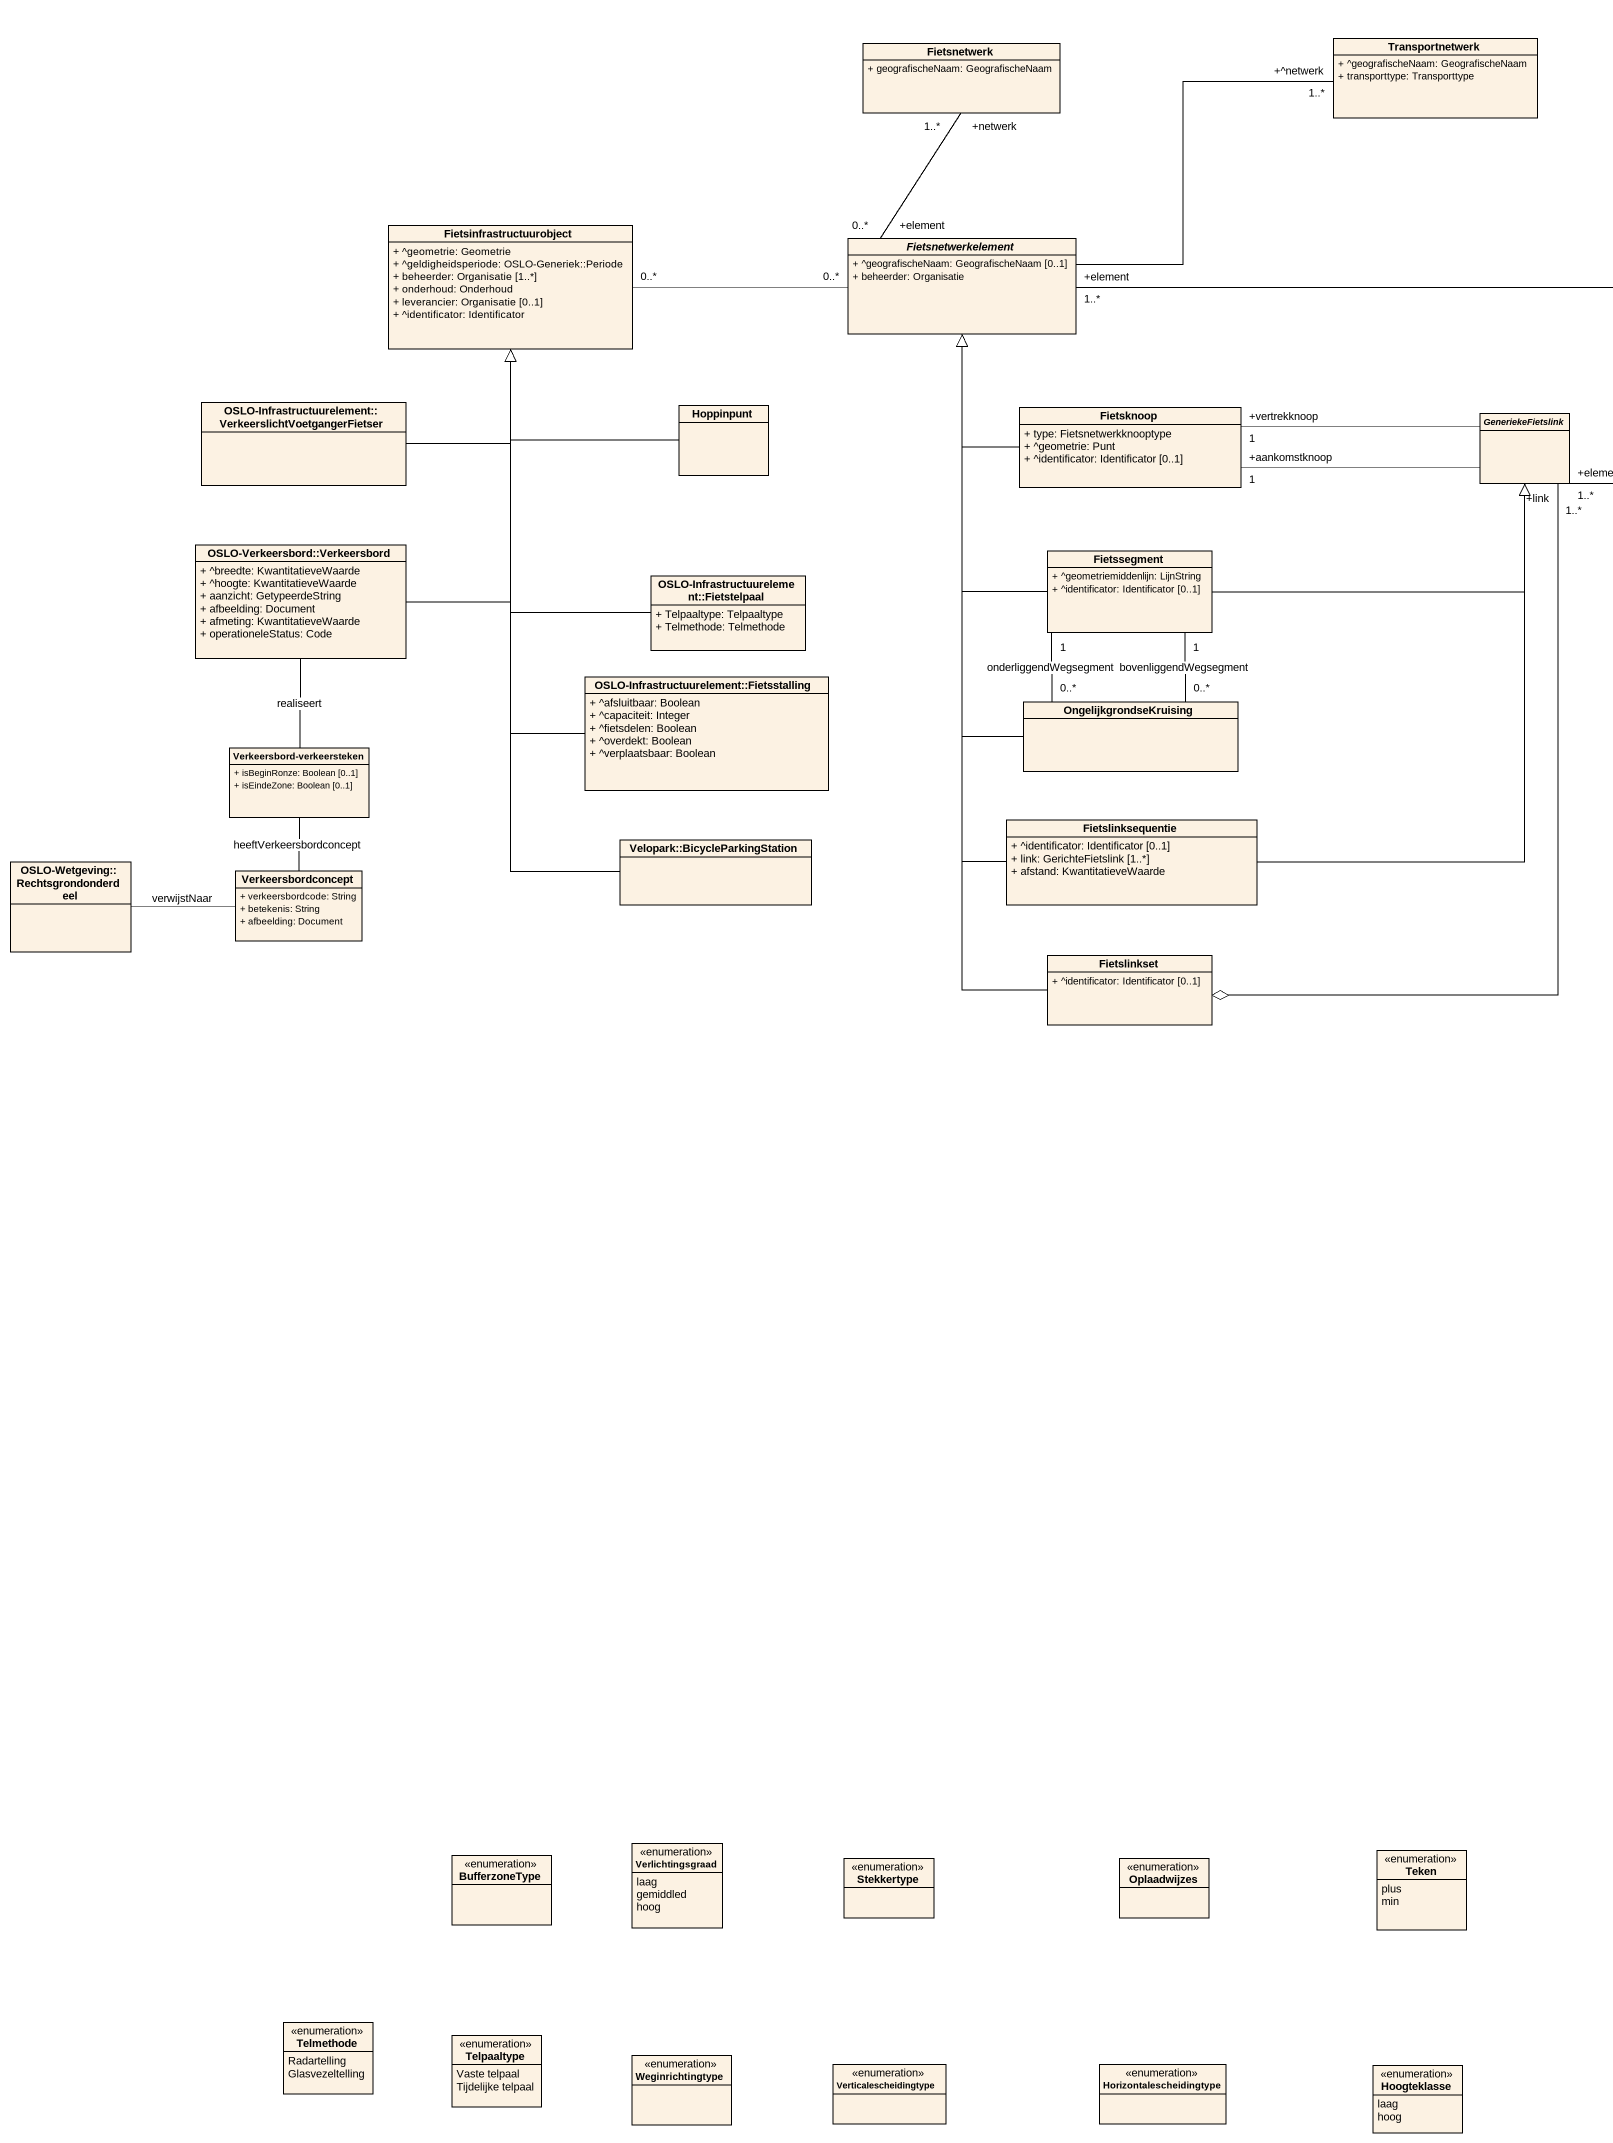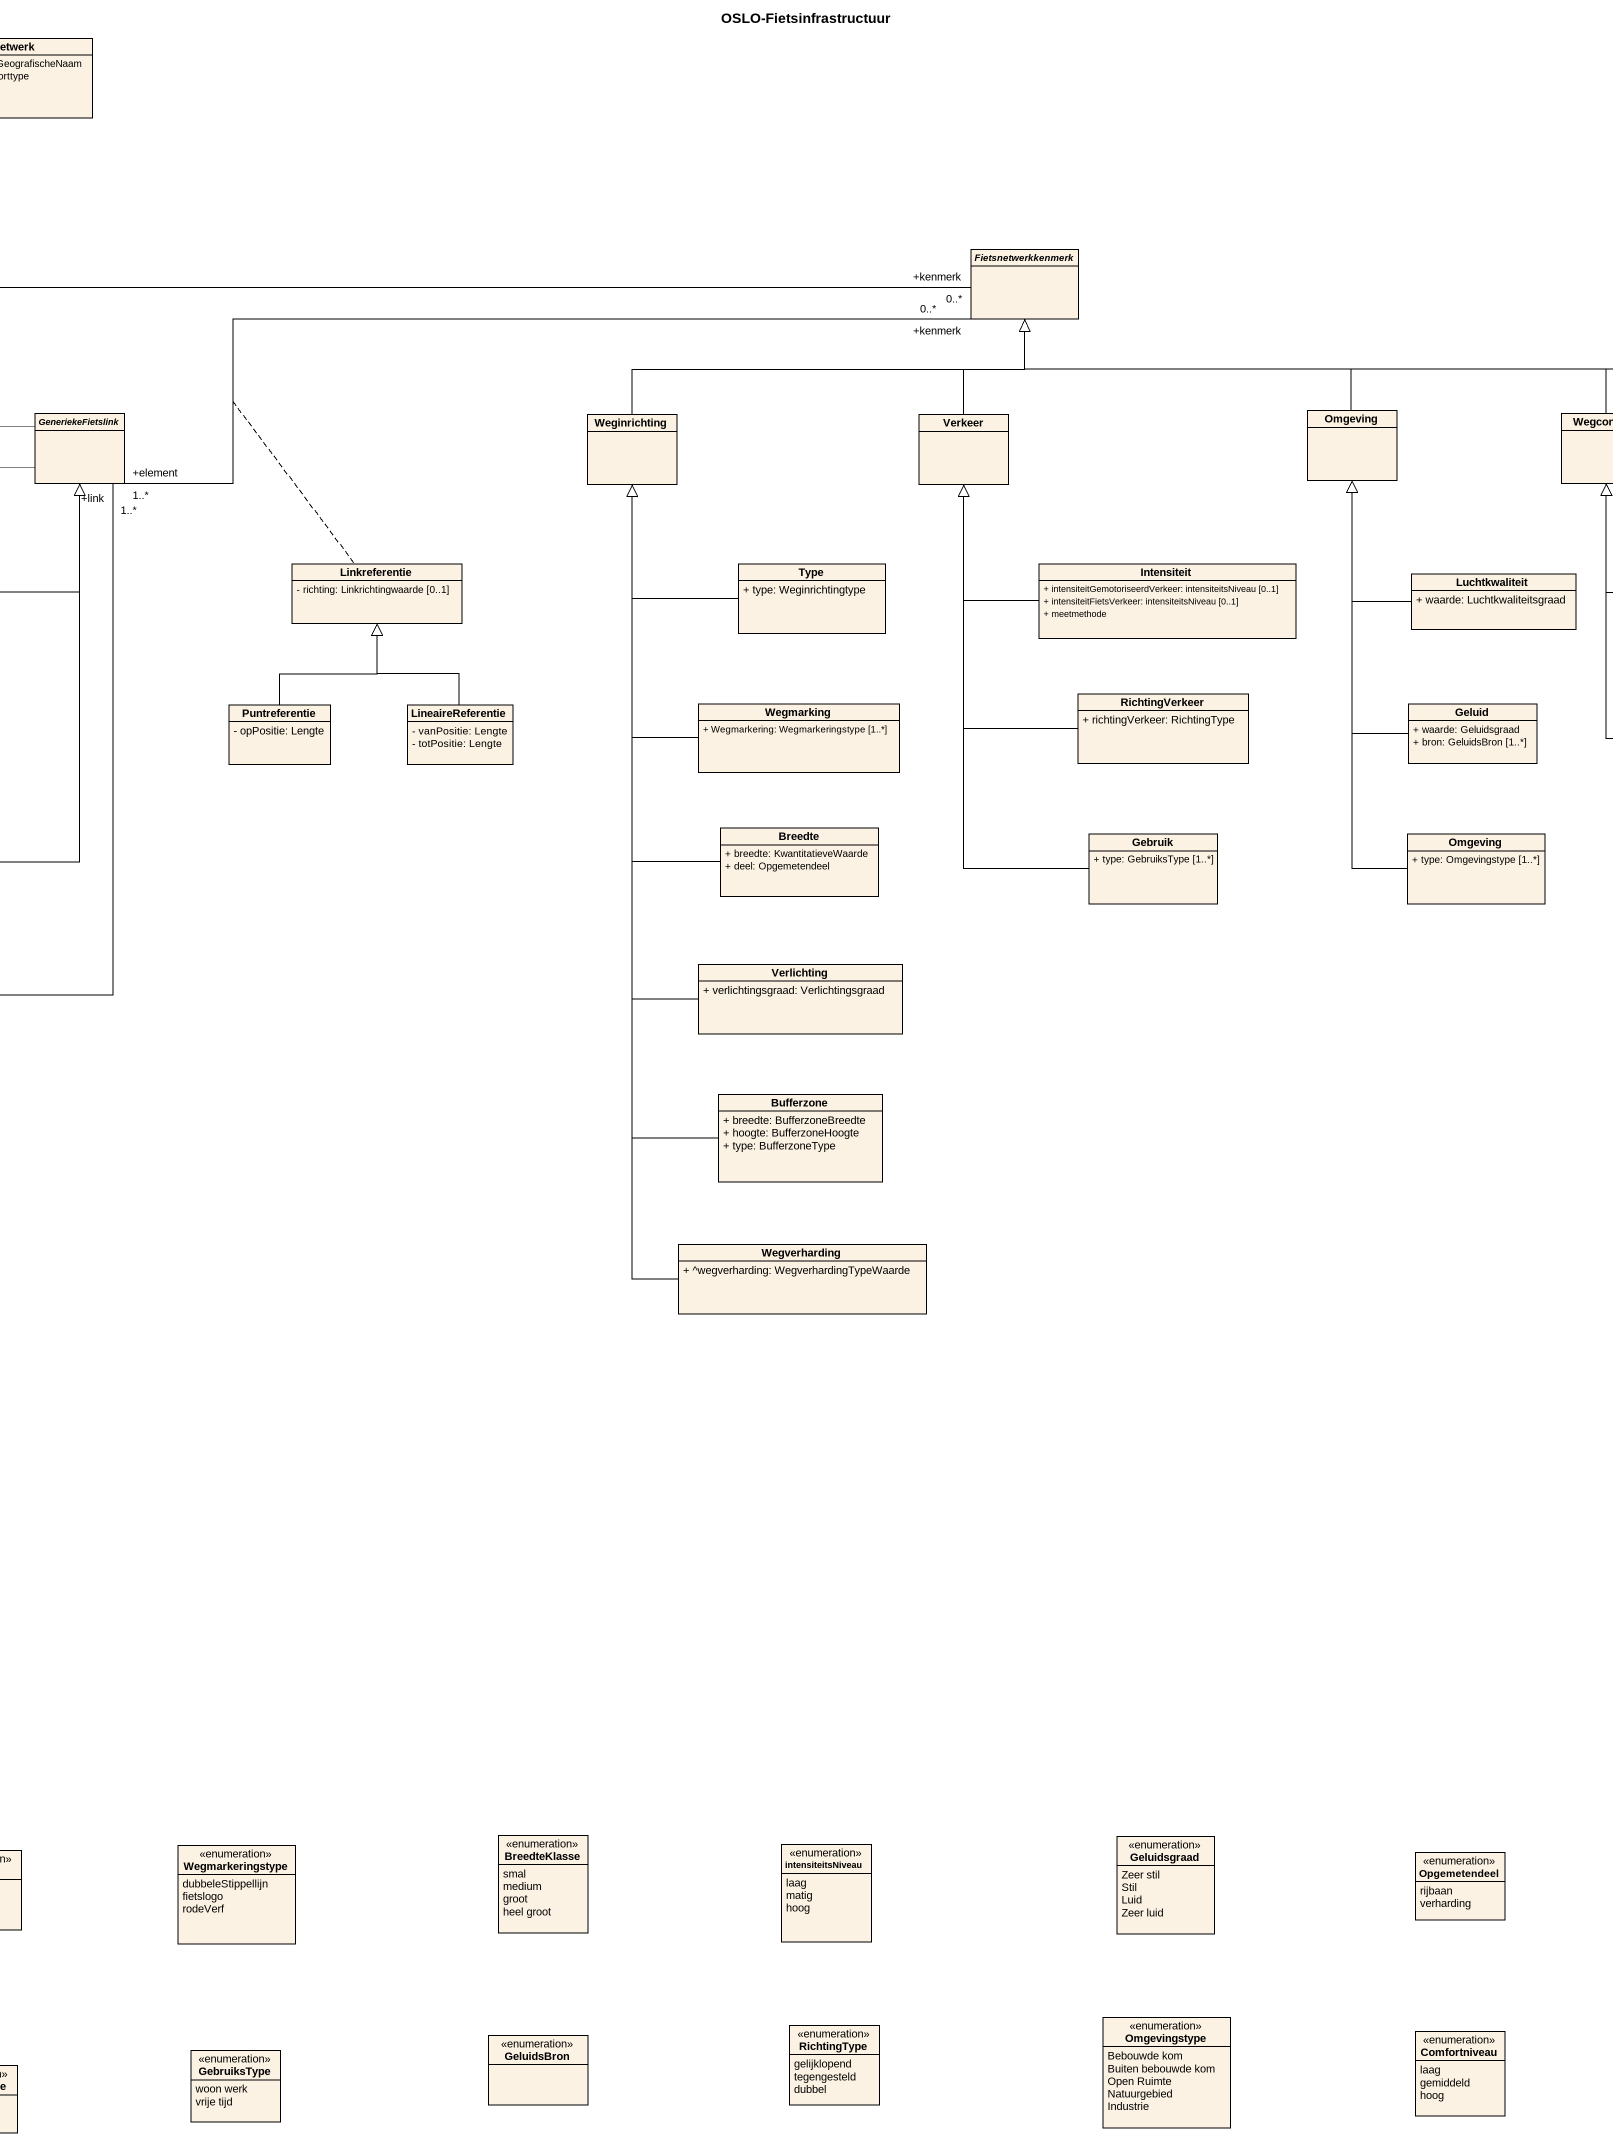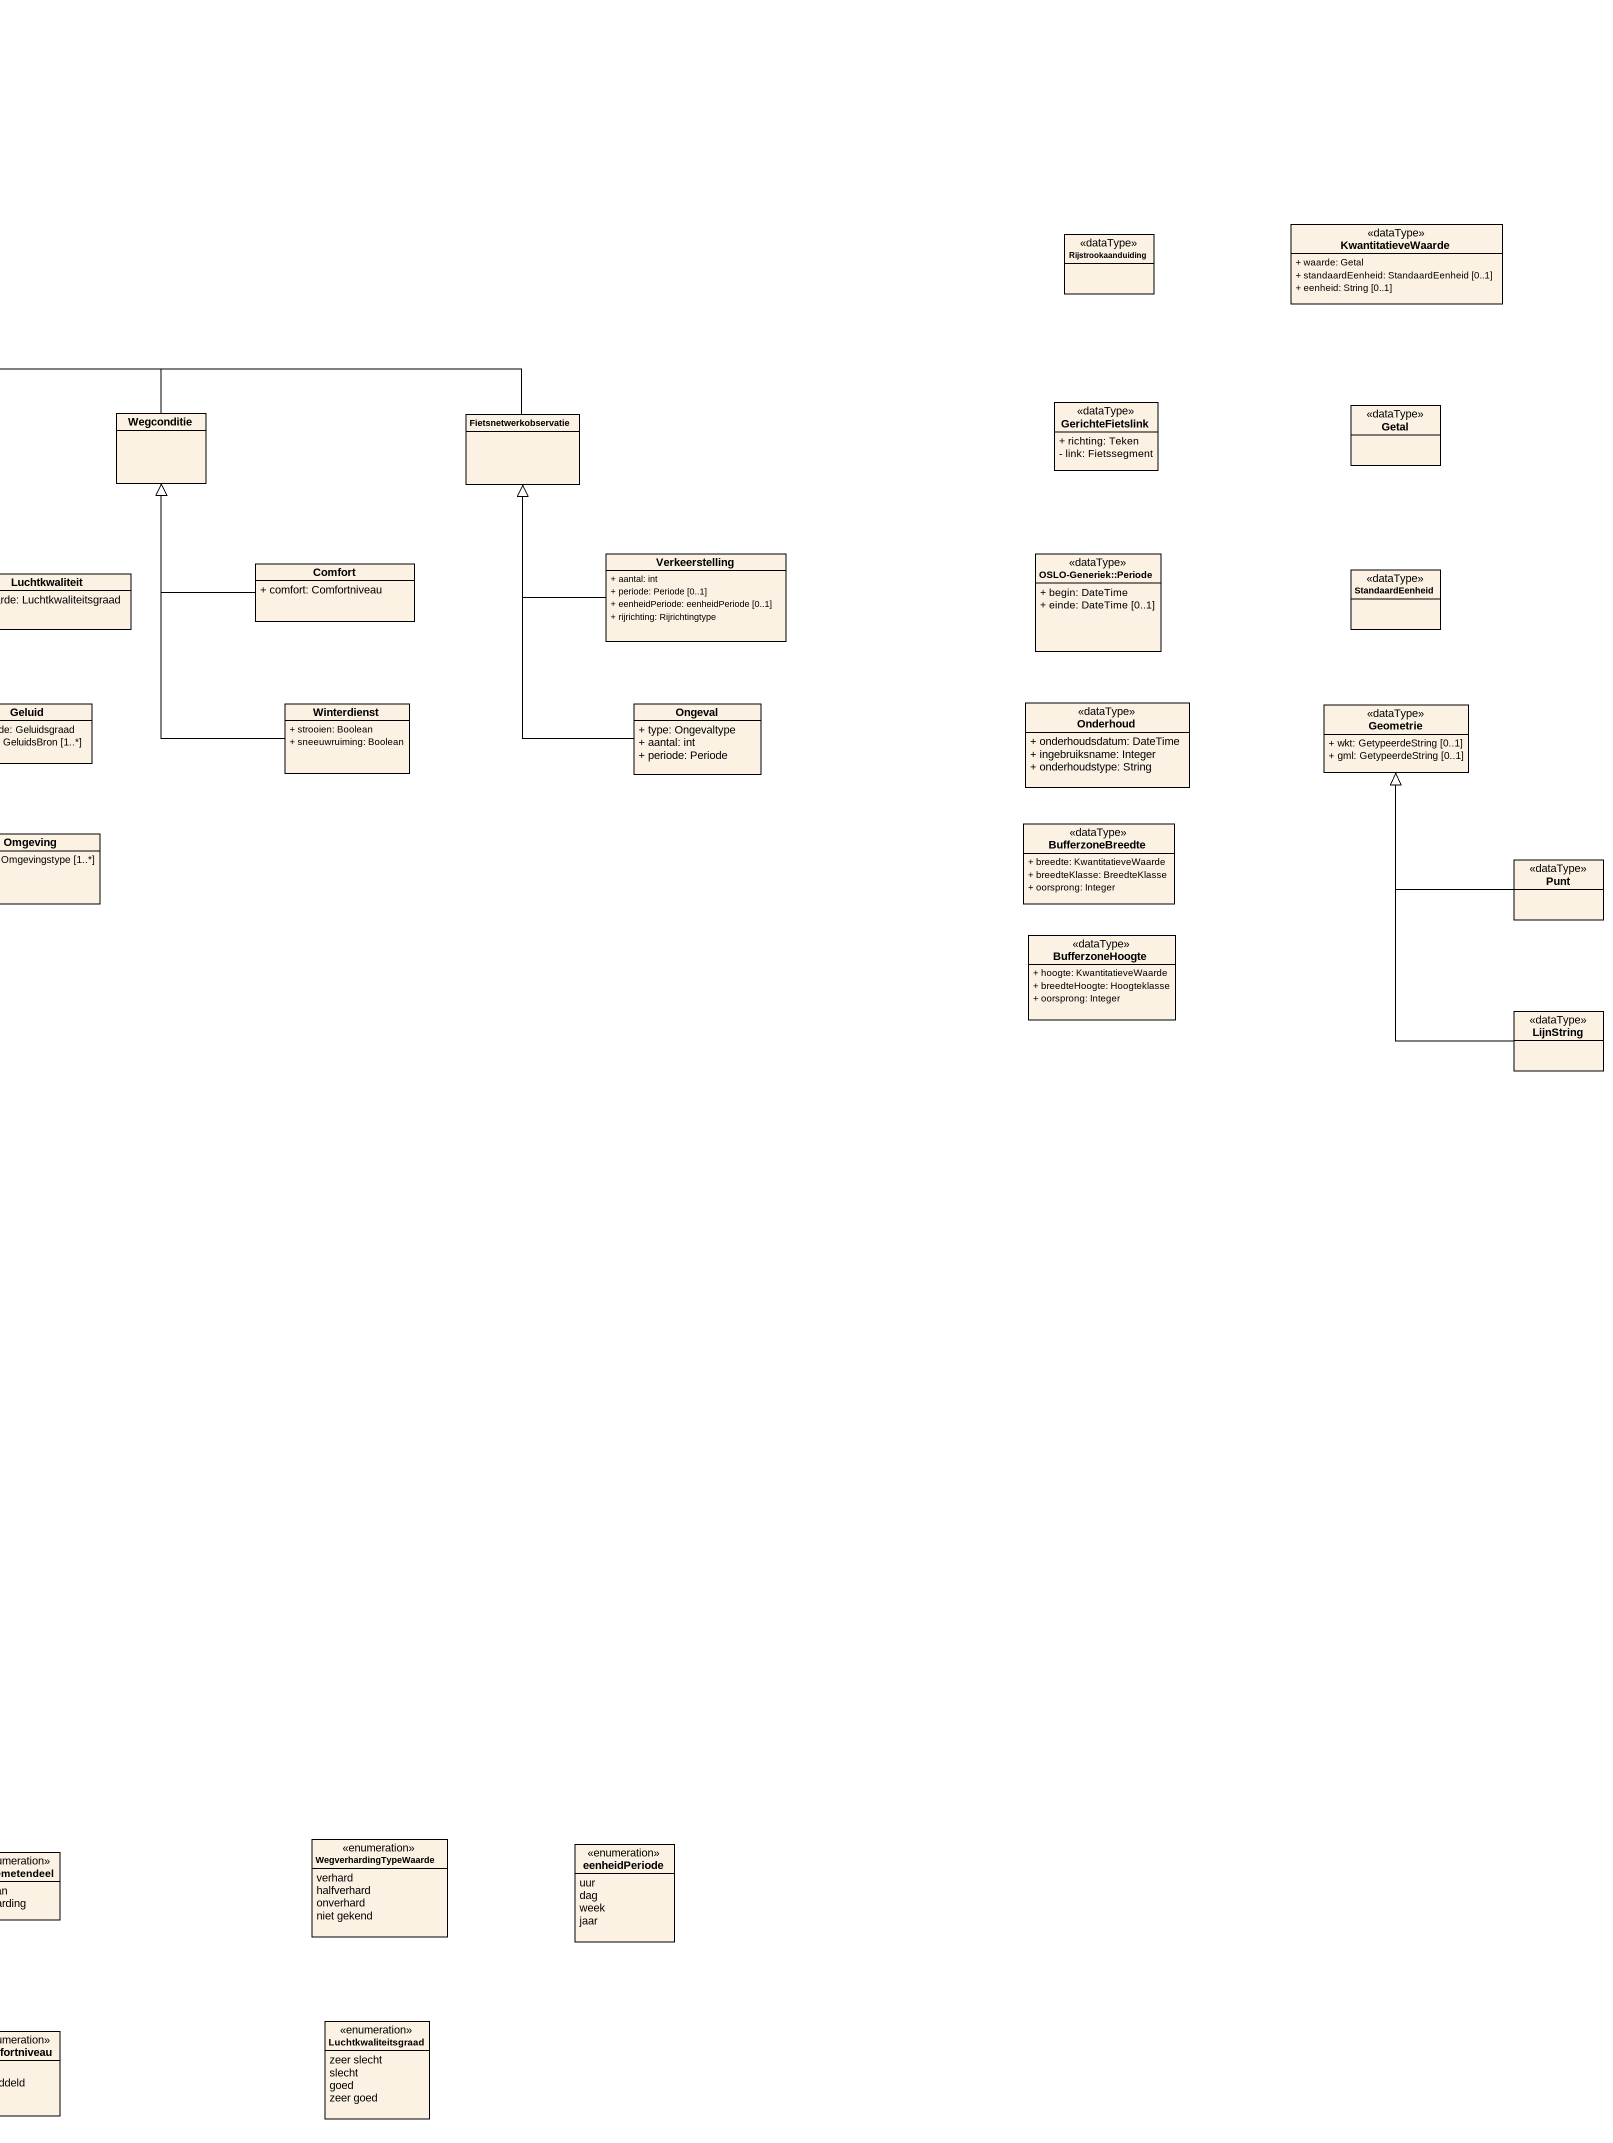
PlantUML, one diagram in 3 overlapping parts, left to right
@startuml
title OSLO-Fietsinfrastructuur
hide circle
hide empty members
skinparam classAttributeIconSize 0
class Fietsnetwerk {
  + geografischeNaam: GeografischeNaam
}
class Transportnetwerk {
  + ^geografischeNaam: GeografischeNaam
  + transporttype: Transporttype
}
class Fietsinfrastructuurobject {
  + ^geometrie: Geometrie
  + ^geldigheidsperiode: OSLO-Generiek::Periode
  + beheerder: Organisatie [1..*]
  + onderhoud: Onderhoud
  + leverancier: Organisatie [0..1]
  + ^identificator: Identificator
}
abstract class Fietsnetwerkelement {
  + ^geografischeNaam: GeografischeNaam [0..1]
  + beheerder: Organisatie
}
abstract class Fietsnetwerkkenmerk
class Rijstrookaanduiding <<dataType>>
class KwantitatieveWaarde <<dataType>> {
  + waarde: Getal
  + standaardEenheid: StandaardEenheid [0..1]
  + eenheid: String [0..1]
}
class "OSLO-Infrastructuurelement::VerkeerslichtVoetgangerFietser" as OSLO_Infrastructuurelement
class Hoppinpunt
class Fietsknoop {
  + type: Fietsnetwerkknooptype
  + ^geometrie: Punt
  + ^identificator: Identificator [0..1]
}
abstract class GeneriekeFietslink
class Weginrichting
class Verkeer
class Omgeving
class Wegconditie
class Fietsnetwerkobservatie
class GerichteFietslink <<dataType>> {
  + richting: Teken
  - link: Fietssegment
}
class Getal <<dataType>>
class "OSLO-Verkeersbord::Verkeersbord" as OSLO_Verkeersbord {
  + ^breedte: KwantitatieveWaarde
  + ^hoogte: KwantitatieveWaarde
  + aanzicht: GetypeerdeString
  + afbeelding: Document
  + afmeting: KwantitatieveWaarde
  + operationeleStatus: Code
}
class Fietssegment {
  + ^geometriemiddenlijn: LijnString
  + ^identificator: Identificator [0..1]
}
class Linkreferentie {
  - richting: Linkrichtingwaarde [0..1]
}
class Type {
  + type: Weginrichtingtype
}
class Intensiteit {
  + intensiteitGemotoriseerdVerkeer: intensiteitsNiveau [0..1]
  + intensiteitFietsVerkeer: intensiteitsNiveau [0..1]
  + meetmethode
}
class Comfort {
  + comfort: Comfortniveau
}
class Verkeerstelling {
  + aantal: int
  + periode: Periode [0..1]
  + eenheidPeriode: eenheidPeriode [0..1]
  + rijrichting: Rijrichtingtype
}
class "OSLO-Generiek::Periode" as OSLO_Generiek_Periode <<dataType>> {
  + begin: DateTime
  + einde: DateTime [0..1]
}
class "OSLO-Infrastructuurelement::Fietstelpaal" as OSLO_Infrastructuurelement_2 {
  + Telpaaltype: Telpaaltype
  + Telmethode: Telmethode
}
class Luchtkwaliteit {
  + waarde: Luchtkwaliteitsgraad
}
class StandaardEenheid <<dataType>>
class "OSLO-Infrastructuurelement::Fietsstalling" as OSLO_Infrastructuurelement_3 {
  + ^afsluitbaar: Boolean
  + ^capaciteit: Integer
  + ^fietsdelen: Boolean
  + ^overdekt: Boolean
  + ^verplaatsbaar: Boolean
}
class RichtingVerkeer {
  + richtingVerkeer: RichtingType
}
class OngelijkgrondseKruising
class Puntreferentie {
  - opPositie: Lengte
}
class LineaireReferentie {
  - vanPositie: Lengte
  - totPositie: Lengte
}
class Wegmarking {
  + Wegmarkering: Wegmarkeringstype [1..*]
}
class Geluid {
  + waarde: Geluidsgraad
  + bron: GeluidsBron [1..*]
}
class Winterdienst {
  + strooien: Boolean
  + sneeuwruiming: Boolean
}
class Ongeval {
  + type: Ongevaltype
  + aantal: int
  + periode: Periode
}
class Onderhoud <<dataType>> {
  + onderhoudsdatum: DateTime
  + ingebruiksname: Integer
  + onderhoudstype: String
}
class Geometrie <<dataType>> {
  + wkt: GetypeerdeString [0..1]
  + gml: GetypeerdeString [0..1]
}
class "Verkeersbord-verkeersteken" as Verkeersbord_verkeersteken {
  + isBeginRonze: Boolean [0..1]
  + isEindeZone: Boolean [0..1]
}
class Fietslinksequentie {
  + ^identificator: Identificator [0..1]
  + link: GerichteFietslink [1..*]
  + afstand: KwantitatieveWaarde
}
class Breedte {
  + breedte: KwantitatieveWaarde
  + deel: Opgemetendeel
}
class Gebruik {
  + type: GebruiksType [1..*]
}
class "Omgeving" as Omgeving_2 {
  + type: Omgevingstype [1..*]
}
class BufferzoneBreedte <<dataType>> {
  + breedte: KwantitatieveWaarde
  + breedteKlasse: BreedteKlasse
  + oorsprong: Integer
}
class "OSLO-Wetgeving::Rechtsgrondonderdeel" as OSLO_Wetgeving
class Verkeersbordconcept {
  + verkeersbordcode: String
  + betekenis: String
  + afbeelding: Document
}
class "Velopark::BicycleParkingStation" as Velopark
class Punt <<dataType>>
class Fietslinkset {
  + ^identificator: Identificator [0..1]
}
class Verlichting {
  + verlichtingsgraad: Verlichtingsgraad
}
class BufferzoneHoogte <<dataType>> {
  + hoogte: KwantitatieveWaarde
  + breedteHoogte: Hoogteklasse
  + oorsprong: Integer
}
class LijnString <<dataType>>
class Bufferzone {
  + breedte: BufferzoneBreedte
  + hoogte: BufferzoneHoogte
  + type: BufferzoneType
}
class Wegverharding {
  + ^wegverharding: WegverhardingTypeWaarde
}
enum BufferzoneType
enum Verlichtingsgraad {
  laag
  gemiddled
  hoog
}
enum Stekkertype
enum Oplaadwijzes
enum Teken {
  plus
  min
}
enum Wegmarkeringstype {
  dubbeleStippellijn
  fietslogo
  rodeVerf
}
enum BreedteKlasse {
  smal
  medium
  groot
  heel groot
}
enum intensiteitsNiveau {
  laag
  matig
  hoog
}
enum Geluidsgraad {
  Zeer stil
  Stil
  Luid
  Zeer luid
}
enum Opgemetendeel {
  rijbaan
  verharding
}
enum WegverhardingTypeWaarde {
  verhard
  halfverhard
  onverhard
  niet gekend
}
enum eenheidPeriode {
  uur
  dag
  week
  jaar
}
enum Telmethode {
  Radartelling
  Glasvezeltelling
}
enum Telpaaltype {
  Vaste telpaal
  Tijdelijke telpaal
}
enum GebruiksType {
  woon werk
  vrije tijd
}
enum GeluidsBron
enum RichtingType {
  gelijklopend
  tegengesteld
  dubbel
}
enum Omgevingstype {
  Bebouwde kom
  Buiten bebouwde kom
  Open Ruimte
  Natuurgebied
  Industrie
}
enum Comfortniveau {
  laag
  gemiddeld
  hoog
}
enum Luchtkwaliteitsgraad {
  zeer slecht
  slecht
  goed
  zeer goed
}
enum Weginrichtingtype
enum Verticalescheidingtype
enum Horizontalescheidingtype
enum Hoogteklasse {
  laag
  hoog
}
Fietsnetwerk "+netwerk\n1..*" -- "+element\n0..*" Fietsnetwerkelement
Fietsinfrastructuurobject "0..*" -right- "0..*" Fietsnetwerkelement
Fietsnetwerkelement -right- "+^netwerk\n1..*" Transportnetwerk
Fietsnetwerkelement "+element\n1..*" -right- "+kenmerk\n0..*" Fietsnetwerkkenmerk
Fietsnetwerkkenmerk "+kenmerk\n0..*" -left- "+element\n1..*" GeneriekeFietslink
(Fietsnetwerkkenmerk, GeneriekeFietslink) .. Linkreferentie
OSLO_Infrastructuurelement -up-|> Fietsinfrastructuurobject
Hoppinpunt -up-|> Fietsinfrastructuurobject
Fietsknoop -up-|> Fietsnetwerkelement
GeneriekeFietslink -left- "+vertrekknoop\n1" Fietsknoop
GeneriekeFietslink -left- "+aankomstknoop\n1" Fietsknoop
GeneriekeFietslink "+link\n1..*" --o Fietslinkset
Weginrichting -right-|> Fietsnetwerkkenmerk
Verkeer -up-|> Fietsnetwerkkenmerk
Omgeving -left-|> Fietsnetwerkkenmerk
Wegconditie -left-|> Fietsnetwerkkenmerk
Fietsnetwerkobservatie -left-|> Fietsnetwerkkenmerk
OSLO_Verkeersbord -up-|> Fietsinfrastructuurobject
OSLO_Verkeersbord -- Verkeersbord_verkeersteken : realiseert
Fietssegment -up-|> Fietsnetwerkelement
Fietssegment -right-|> GeneriekeFietslink
Type -up-|> Weginrichting
Intensiteit -up-|> Verkeer
Comfort -up-|> Wegconditie
Verkeerstelling -up-|> Fietsnetwerkobservatie
OSLO_Infrastructuurelement_2 -up-|> Fietsinfrastructuurobject
Luchtkwaliteit -up-|> Omgeving
OSLO_Infrastructuurelement_3 -up-|> Fietsinfrastructuurobject
RichtingVerkeer -up-|> Verkeer
OngelijkgrondseKruising -up-|> Fietsnetwerkelement
OngelijkgrondseKruising "0..*" -up- "1" Fietssegment : onderliggendWegsegment
OngelijkgrondseKruising "0..*" -up- "1" Fietssegment : bovenliggendWegsegment
Puntreferentie -up-|> Linkreferentie
LineaireReferentie -up-|> Linkreferentie
Wegmarking -up-|> Weginrichting
Geluid -up-|> Omgeving
Winterdienst -up-|> Wegconditie
Ongeval -up-|> Fietsnetwerkobservatie
Verkeersbord_verkeersteken -- Verkeersbordconcept : heeftVerkeersbordconcept
Fietslinksequentie -up-|> Fietsnetwerkelement
Fietslinksequentie -up-|> GeneriekeFietslink
Breedte -up-|> Weginrichting
Gebruik -up-|> Verkeer
Omgeving_2 -up-|> Omgeving
Verkeersbordconcept -left- OSLO_Wetgeving : verwijstNaar
Velopark -up-|> Fietsinfrastructuurobject
Punt -up-|> Geometrie
Fietslinkset -up-|> Fietsnetwerkelement
Verlichting -up-|> Weginrichting
LijnString -up-|> Geometrie
Bufferzone -up-|> Weginrichting
Wegverharding -up-|> Weginrichting
@enduml
